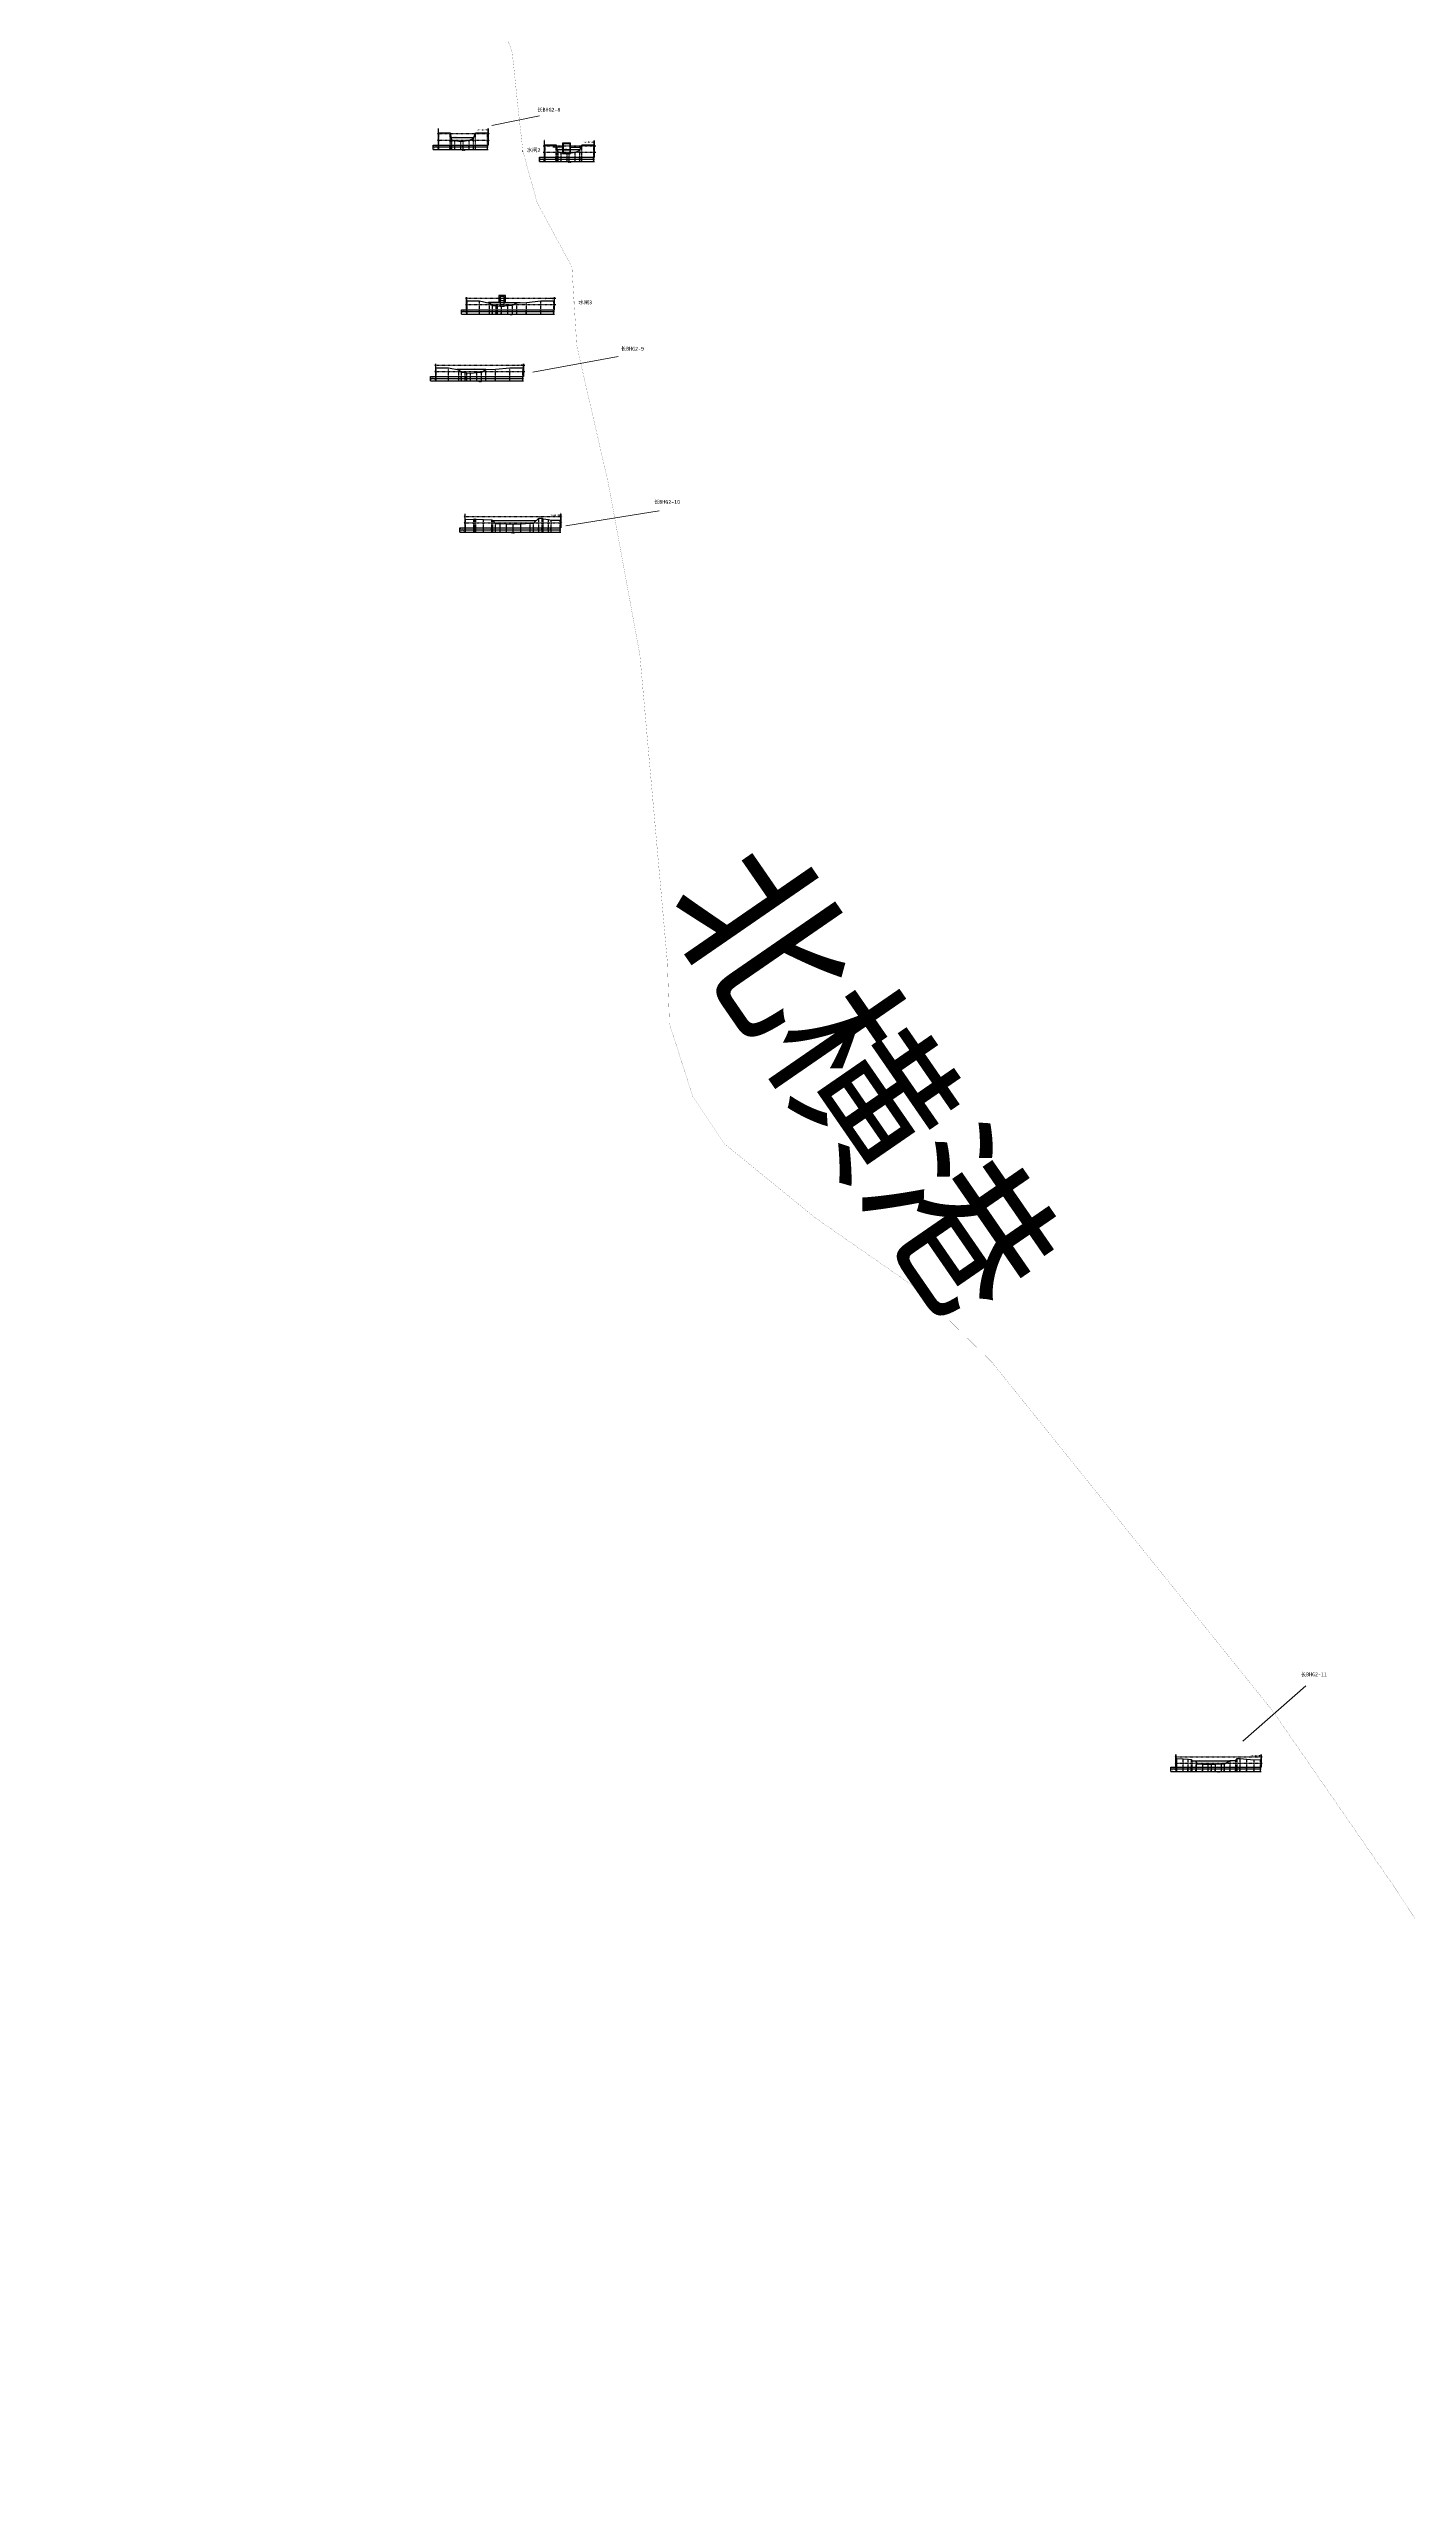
# Model space of a CAD drawing. Extents: x 493882 to 508803, y 3427149 to 3442736.
# Drawn here: x 498239 to 499308, y 3433003 to 3434930 of the extents above; entities that cross this region are included whole.
import ezdxf
from ezdxf.enums import TextEntityAlignment as Align

# ---------------------------------------------------------------- set-up
doc = ezdxf.new("R2010")
doc.units = 0
doc.header["$LTSCALE"] = 0.05
doc.linetypes.add('X4', pattern=[1.6, 0, -1.6])
doc.layers.get('0').update_dxf_attribs({"linetype": 'CONTINUOUS'})
for name, color, linetype in [('DMX', 1, 'CONTINUOUS'), ('zdm1', 2, 'CONTINUOUS'), ('ZDMT5', 3, 'CONTINUOUS'), ('断面线', 7, 'CONTINUOUS'), ('水位', 4, 'CONTINUOUS'), ('水工建筑物1', 7, 'CONTINUOUS'), ('水闸', 7, 'CONTINUOUS'), ('河道名称', 7, 'CONTINUOUS')]:
    doc.layers.add(name, color=color, linetype=linetype)
doc.layers.add('县级河道', color=12, linetype='CONTINUOUS', lineweight=60)
doc.layers.add('断面号', color=7, linetype='CONTINUOUS', lineweight=30)
doc.styles.add('HZ', font='rs.shx', dxfattribs={"width": 0.8, "bigfont": 'hztxt.shx'})
doc.styles.add('stxt', font='txt.shx', dxfattribs={"width": 0.8, "bigfont": 'hztxt.shx'})
doc.styles.add('宋体', font='')
doc.styles.add('微软雅黑', font='msyh.ttf')
doc.styles.get('宋体').set_extended_font_data('SimSun')

# ---------------------------------------------------------------- blocks, each defined once
blk = doc.blocks.new('0806042')
at = {"linetype": 'Continuous'}
blk.add_lwpolyline([(-0.1, 0, 0.2, 0.2, 1), (0.1, 0, 0.2, 0.2, 1)], format="xyseb", close=True, dxfattribs=at)

msp = doc.modelspace()

# ---------------------------------------------------------------- linework, layer by layer
at = {"layer": 'DMX', "linetype": 'Continuous', "flags": 128}
for points in [[(498546, 3434864.3), (498554.7, 3434864.2), (498555.5, 3434859.8), (498556.2, 3434858.3), (498556.2, 3434858.3), (498558.6, 3434858.1), (498563.3, 3434857.4), (498563.3, 3434857.4), (498565, 3434857.8), (498569.7, 3434858.6), (498569.7, 3434858.6), (498573.3, 3434859.8), (498574.8, 3434864.3), (498584.3, 3434864.4)], [(498629.6, 3434854.9), (498638.2, 3434854.8), (498639, 3434850.4), (498639.8, 3434848.9), (498639.8, 3434848.9), (498642.2, 3434848.6), (498646.9, 3434847.9), (498646.9, 3434847.9), (498648.6, 3434848.3), (498653.2, 3434849.1), (498653.2, 3434849.1), (498656.9, 3434850.4), (498658.4, 3434854.9), (498667.9, 3434854.9)], [(498568.3, 3434731.8), (498577.9, 3434731.8), (498585.9, 3434730.1), (498588.1, 3434728.3), (498591.1, 3434728.2), (498592.2, 3434728), (498595.2, 3434727.6), (498600.3, 3434728.1), (498603.9, 3434728.4), (498603.9, 3434728.4), (498607.4, 3434730.4), (498614.8, 3434730.7), (498626.3, 3434731.8), (498636.5, 3434731.8)], [(498543.9, 3434679.1), (498553.6, 3434679.1), (498561.5, 3434677.5), (498563.8, 3434675.7), (498566.7, 3434675.5), (498567.9, 3434675.3), (498570.8, 3434675), (498575.9, 3434675.4), (498579.6, 3434675.8), (498579.6, 3434675.8), (498583, 3434677.8), (498590.4, 3434678), (498601.9, 3434679.1), (498612.1, 3434679.1)], [(498567, 3434559.6), (498573.5, 3434559.9), (498574.2, 3434560.2), (498574.9, 3434559.8), (498581.1, 3434559.7), (498587.5, 3434559.5), (498588.3, 3434558.8), (498590.4, 3434556.6), (498590.4, 3434556.6), (498594.3, 3434556.6), (498599.1, 3434556.2), (498604.3, 3434556), (498604.3, 3434556), (498610.4, 3434556.3), (498617.7, 3434556.7), (498620.3, 3434556.7), (498620.3, 3434556.7), (498624.5, 3434560.8), (498627.2, 3434560.8), (498628, 3434560.1), (498632.2, 3434559.7), (498634.3, 3434559.2), (498641.5, 3434559.2)], [(499127, 3433583.6), (499127, 3433583.6), (499132.1, 3433583.3), (499132.1, 3433583.3), (499135.9, 3433582.9), (499135.9, 3433582.9), (499138.6, 3433582.7), (499138.6, 3433582.7), (499139.1, 3433581.6), (499139.1, 3433581.6), (499142.3, 3433581.6), (499142.7, 3433579.2), (499142.7, 3433579.2), (499147.5, 3433579.1), (499151.9, 3433579.1), (499154.4, 3433579), (499154.4, 3433579), (499157.5, 3433579.1), (499162.4, 3433579.2), (499164.7, 3433579.3), (499164.7, 3433579.3), (499169.1, 3433582), (499173.5, 3433581.9), (499174.7, 3433583.4), (499176.9, 3433583.5), (499182.1, 3433583), (499188.1, 3433582.6), (499193.1, 3433582.7)]]:
    msp.add_lwpolyline(points, dxfattribs=at)
at = {"layer": 'zdm1', "linetype": 'X4'}
for p, q in [((498544.5, 3434863.6), (498585.8, 3434863.6)), ((498544.5, 3434858.6), (498585.8, 3434858.6)), ((498628.1, 3434854.1), (498669.4, 3434854.1)), ((498628.1, 3434849.1), (498669.4, 3434849.1)), ((498566.8, 3434733.9), (498638, 3434733.9)), ((498566.8, 3434728.9), (498638, 3434728.9)), ((498542.4, 3434681.3), (498613.6, 3434681.3)), ((498542.4, 3434676.3), (498613.6, 3434676.3)), ((498565.5, 3434562.1), (498643, 3434562.1)), ((498565.5, 3434557.1), (498643, 3434557.1)), ((499125.5, 3433584.8), (499194.6, 3433584.8)), ((499125.5, 3433579.8), (499194.6, 3433579.8))]:
    msp.add_line(p, q, dxfattribs=at)
at = {"layer": 'zdm1', "linetype": 'Continuous'}
for p, q in [((498545.5, 3434854.6), (498545.5, 3434867.6)), ((498545.6, 3434854.6), (498545.6, 3434867.6)), ((498584.8, 3434854.6), (498584.8, 3434867.6)), ((498584.9, 3434854.6), (498584.9, 3434867.6)), ((498541.5, 3434854.6), (498546, 3434854.6)), ((498541.5, 3434851.1), (498541.5, 3434854.6)), ((498541.5, 3434853.1), (498584.8, 3434853.1)), ((498541.5, 3434851.1), (498584.8, 3434851.1)), ((498545.5, 3434851.1), (498545.5, 3434854.6)), ((498546, 3434854.6), (498584.8, 3434854.6)), ((498625.1, 3434841.6), (498625.1, 3434845.1)), ((498625.1, 3434845.1), (498629.6, 3434845.1)), ((498625.1, 3434843.6), (498668.4, 3434843.6)), ((498629, 3434845.1), (498629, 3434858.1)), ((498629.1, 3434845.1), (498629.1, 3434858.1)), ((498629.1, 3434841.6), (498629.1, 3434845.1)), ((498629.6, 3434845.1), (498668.4, 3434845.1)), ((498668.3, 3434845.1), (498668.3, 3434858.1)), ((498668.4, 3434845.1), (498668.4, 3434858.1)), ((498625.1, 3434841.6), (498668.4, 3434841.6)), ((498567.7, 3434724.9), (498567.7, 3434734.9)), ((498567.8, 3434724.9), (498567.8, 3434734.9)), ((498636.9, 3434724.9), (498636.9, 3434734.9)), ((498637, 3434724.9), (498637, 3434734.9)), ((498563.8, 3434721.4), (498563.8, 3434724.9)), ((498563.8, 3434724.9), (498568.3, 3434724.9)), ((498563.8, 3434723.4), (498637, 3434723.4)), ((498563.8, 3434721.4), (498637, 3434721.4)), ((498567.8, 3434721.4), (498567.8, 3434724.9)), ((498568.3, 3434724.9), (498637, 3434724.9)), ((498539.4, 3434672.3), (498543.9, 3434672.3)), ((498539.4, 3434668.8), (498539.4, 3434672.3)), ((498539.4, 3434670.8), (498612.6, 3434670.8)), ((498543.4, 3434672.3), (498543.4, 3434682.3)), ((498543.4, 3434668.8), (498543.4, 3434672.3)), ((498543.5, 3434672.3), (498543.5, 3434682.3)), ((498543.9, 3434672.3), (498612.6, 3434672.3)), ((498612.6, 3434672.3), (498612.6, 3434682.3)), ((498612.7, 3434672.3), (498612.7, 3434682.3)), ((498539.4, 3434668.8), (498612.6, 3434668.8)), ((498566.5, 3434553.1), (498566.5, 3434564.1)), ((498566.6, 3434553.1), (498566.6, 3434564.1)), ((498642, 3434553.1), (498642, 3434564.1)), ((498642.1, 3434553.1), (498642.1, 3434564.1)), ((498562.5, 3434553.1), (498567, 3434553.1)), ((498562.5, 3434549.6), (498562.5, 3434553.1)), ((498562.5, 3434551.6), (498642, 3434551.6)), ((498562.5, 3434549.6), (498642, 3434549.6)), ((498566.5, 3434549.6), (498566.5, 3434553.1)), ((498567, 3434553.1), (498642, 3434553.1)), ((499122.5, 3433576.8), (499127, 3433576.8)), ((499122.5, 3433573.3), (499122.5, 3433576.8)), ((499122.5, 3433575.3), (499193.6, 3433575.3)), ((499122.5, 3433573.3), (499193.6, 3433573.3)), ((499126.4, 3433576.8), (499126.4, 3433586.8)), ((499126.5, 3433576.8), (499126.5, 3433586.8)), ((499126.5, 3433573.3), (499126.5, 3433576.8)), ((499127, 3433576.8), (499193.6, 3433576.8)), ((499193.6, 3433576.8), (499193.6, 3433586.8)), ((499193.7, 3433576.8), (499193.7, 3433586.8))]:
    msp.add_line(p, q, dxfattribs=at)
at = {"layer": 'zdm1', "linetype": 'Continuous', "flags": 128}
for points in [[(498545.5, 3434867.6, 0.1, 0.1, 0), (498545.5, 3434868.6, 0.1, 0.1, 0)], [(498545.5, 3434865.6, 0.1, 0.1, 0), (498545.5, 3434866.6, 0.1, 0.1, 0)], [(498545.5, 3434863.6, 0.1, 0.1, 0), (498545.5, 3434864.6, 0.1, 0.1, 0)], [(498545.5, 3434861.6, 0.1, 0.1, 0), (498545.5, 3434862.6, 0.1, 0.1, 0)], [(498584.8, 3434867.6, 0.1, 0.1, 0), (498584.8, 3434868.6, 0.1, 0.1, 0)], [(498584.8, 3434865.6, 0.1, 0.1, 0), (498584.8, 3434866.6, 0.1, 0.1, 0)], [(498584.8, 3434863.6, 0.1, 0.1, 0), (498584.8, 3434864.6, 0.1, 0.1, 0)], [(498584.8, 3434861.6, 0.1, 0.1, 0), (498584.8, 3434862.6, 0.1, 0.1, 0)], [(498545.5, 3434859.6, 0.1, 0.1, 0), (498545.5, 3434860.6, 0.1, 0.1, 0)], [(498545.5, 3434857.6, 0.1, 0.1, 0), (498545.5, 3434858.6, 0.1, 0.1, 0)], [(498545.5, 3434855.6, 0.1, 0.1, 0), (498545.5, 3434856.6, 0.1, 0.1, 0)], [(498584.8, 3434859.6, 0.1, 0.1, 0), (498584.8, 3434860.6, 0.1, 0.1, 0)], [(498584.8, 3434857.6, 0.1, 0.1, 0), (498584.8, 3434858.6, 0.1, 0.1, 0)], [(498584.8, 3434855.6, 0.1, 0.1, 0), (498584.8, 3434856.6, 0.1, 0.1, 0)], [(498629.1, 3434858.1, 0.1, 0.1, 0), (498629.1, 3434859.1, 0.1, 0.1, 0)], [(498629.1, 3434856.1, 0.1, 0.1, 0), (498629.1, 3434857.1, 0.1, 0.1, 0)], [(498629.1, 3434854.1, 0.1, 0.1, 0), (498629.1, 3434855.1, 0.1, 0.1, 0)], [(498629.1, 3434852.1, 0.1, 0.1, 0), (498629.1, 3434853.1, 0.1, 0.1, 0)], [(498629.1, 3434850.1, 0.1, 0.1, 0), (498629.1, 3434851.1, 0.1, 0.1, 0)], [(498629.1, 3434848.1, 0.1, 0.1, 0), (498629.1, 3434849.1, 0.1, 0.1, 0)], [(498629.1, 3434846.1, 0.1, 0.1, 0), (498629.1, 3434847.1, 0.1, 0.1, 0)], [(498668.4, 3434858.1, 0.1, 0.1, 0), (498668.4, 3434859.1, 0.1, 0.1, 0)], [(498668.4, 3434856.1, 0.1, 0.1, 0), (498668.4, 3434857.1, 0.1, 0.1, 0)], [(498668.4, 3434854.1, 0.1, 0.1, 0), (498668.4, 3434855.1, 0.1, 0.1, 0)], [(498668.4, 3434852.1, 0.1, 0.1, 0), (498668.4, 3434853.1, 0.1, 0.1, 0)], [(498668.4, 3434850.1, 0.1, 0.1, 0), (498668.4, 3434851.1, 0.1, 0.1, 0)], [(498668.4, 3434848.1, 0.1, 0.1, 0), (498668.4, 3434849.1, 0.1, 0.1, 0)], [(498668.4, 3434846.1, 0.1, 0.1, 0), (498668.4, 3434847.1, 0.1, 0.1, 0)], [(498567.8, 3434733.9, 0.1, 0.1, 0), (498567.8, 3434734.9, 0.1, 0.1, 0)], [(498567.8, 3434731.9, 0.1, 0.1, 0), (498567.8, 3434732.9, 0.1, 0.1, 0)], [(498567.8, 3434729.9, 0.1, 0.1, 0), (498567.8, 3434730.9, 0.1, 0.1, 0)], [(498567.8, 3434727.9, 0.1, 0.1, 0), (498567.8, 3434728.9, 0.1, 0.1, 0)], [(498567.8, 3434725.9, 0.1, 0.1, 0), (498567.8, 3434726.9, 0.1, 0.1, 0)], [(498637, 3434733.9, 0.1, 0.1, 0), (498637, 3434734.9, 0.1, 0.1, 0)], [(498637, 3434731.9, 0.1, 0.1, 0), (498637, 3434732.9, 0.1, 0.1, 0)], [(498637, 3434729.9, 0.1, 0.1, 0), (498637, 3434730.9, 0.1, 0.1, 0)], [(498637, 3434727.9, 0.1, 0.1, 0), (498637, 3434728.9, 0.1, 0.1, 0)], [(498637, 3434725.9, 0.1, 0.1, 0), (498637, 3434726.9, 0.1, 0.1, 0)], [(498543.4, 3434681.3, 0.1, 0.1, 0), (498543.4, 3434682.3, 0.1, 0.1, 0)], [(498543.4, 3434679.3, 0.1, 0.1, 0), (498543.4, 3434680.3, 0.1, 0.1, 0)], [(498543.4, 3434677.3, 0.1, 0.1, 0), (498543.4, 3434678.3, 0.1, 0.1, 0)], [(498543.4, 3434675.3, 0.1, 0.1, 0), (498543.4, 3434676.3, 0.1, 0.1, 0)], [(498543.4, 3434673.3, 0.1, 0.1, 0), (498543.4, 3434674.3, 0.1, 0.1, 0)], [(498612.6, 3434681.3, 0.1, 0.1, 0), (498612.6, 3434682.3, 0.1, 0.1, 0)], [(498612.6, 3434679.3, 0.1, 0.1, 0), (498612.6, 3434680.3, 0.1, 0.1, 0)], [(498612.6, 3434677.3, 0.1, 0.1, 0), (498612.6, 3434678.3, 0.1, 0.1, 0)], [(498612.6, 3434675.3, 0.1, 0.1, 0), (498612.6, 3434676.3, 0.1, 0.1, 0)], [(498612.6, 3434673.3, 0.1, 0.1, 0), (498612.6, 3434674.3, 0.1, 0.1, 0)], [(498566.5, 3434564.1, 0.1, 0.1, 0), (498566.5, 3434565.1, 0.1, 0.1, 0)], [(498566.5, 3434562.1, 0.1, 0.1, 0), (498566.5, 3434563.1, 0.1, 0.1, 0)], [(498566.5, 3434560.1, 0.1, 0.1, 0), (498566.5, 3434561.1, 0.1, 0.1, 0)], [(498566.5, 3434558.1, 0.1, 0.1, 0), (498566.5, 3434559.1, 0.1, 0.1, 0)], [(498566.5, 3434556.1, 0.1, 0.1, 0), (498566.5, 3434557.1, 0.1, 0.1, 0)], [(498566.5, 3434554.1, 0.1, 0.1, 0), (498566.5, 3434555.1, 0.1, 0.1, 0)], [(498642, 3434564.1, 0.1, 0.1, 0), (498642, 3434565.1, 0.1, 0.1, 0)], [(498642, 3434562.1, 0.1, 0.1, 0), (498642, 3434563.1, 0.1, 0.1, 0)], [(498642, 3434560.1, 0.1, 0.1, 0), (498642, 3434561.1, 0.1, 0.1, 0)], [(498642, 3434558.1, 0.1, 0.1, 0), (498642, 3434559.1, 0.1, 0.1, 0)], [(498642, 3434556.1, 0.1, 0.1, 0), (498642, 3434557.1, 0.1, 0.1, 0)], [(498642, 3434554.1, 0.1, 0.1, 0), (498642, 3434555.1, 0.1, 0.1, 0)], [(499126.5, 3433585.8, 0.1, 0.1, 0), (499126.5, 3433586.8, 0.1, 0.1, 0)], [(499126.5, 3433583.8, 0.1, 0.1, 0), (499126.5, 3433584.8, 0.1, 0.1, 0)], [(499126.5, 3433581.8, 0.1, 0.1, 0), (499126.5, 3433582.8, 0.1, 0.1, 0)], [(499126.5, 3433579.8, 0.1, 0.1, 0), (499126.5, 3433580.8, 0.1, 0.1, 0)], [(499126.5, 3433577.8, 0.1, 0.1, 0), (499126.5, 3433578.8, 0.1, 0.1, 0)], [(499193.6, 3433585.8, 0.1, 0.1, 0), (499193.6, 3433586.8, 0.1, 0.1, 0)], [(499193.6, 3433583.8, 0.1, 0.1, 0), (499193.6, 3433584.8, 0.1, 0.1, 0)], [(499193.6, 3433581.8, 0.1, 0.1, 0), (499193.6, 3433582.8, 0.1, 0.1, 0)], [(499193.6, 3433579.8, 0.1, 0.1, 0), (499193.6, 3433580.8, 0.1, 0.1, 0)], [(499193.6, 3433577.8, 0.1, 0.1, 0), (499193.6, 3433578.8, 0.1, 0.1, 0)]]:
    msp.add_lwpolyline(points, format="xyseb", dxfattribs=at)
at = {"layer": 'ZDMT5', "linetype": 'X4'}
for p, q in [((498546, 3434854.6), (498546, 3434864.3)), ((498554.7, 3434854.6), (498554.7, 3434864.2)), ((498574.8, 3434854.6), (498574.8, 3434864.3)), ((498584.3, 3434854.6), (498584.3, 3434864.4)), ((498555.5, 3434854.6), (498555.5, 3434859.8)), ((498556.2, 3434854.6), (498556.2, 3434858.3)), ((498556.2, 3434854.6), (498556.2, 3434858.3)), ((498558.6, 3434854.6), (498558.6, 3434858.1)), ((498563.3, 3434854.6), (498563.3, 3434857.4)), ((498563.3, 3434854.6), (498563.3, 3434857.4)), ((498565, 3434854.6), (498565, 3434857.8)), ((498569.7, 3434854.6), (498569.7, 3434858.6)), ((498569.7, 3434854.6), (498569.7, 3434858.6)), ((498573.3, 3434854.6), (498573.3, 3434859.8)), ((498629.6, 3434845.1), (498629.6, 3434854.9)), ((498638.2, 3434845.1), (498638.2, 3434854.8)), ((498639, 3434845.1), (498639, 3434850.4)), ((498639.8, 3434845.1), (498639.8, 3434848.9)), ((498639.8, 3434845.1), (498639.8, 3434848.9)), ((498642.2, 3434845.1), (498642.2, 3434848.6)), ((498646.9, 3434845.1), (498646.9, 3434847.9)), ((498646.9, 3434845.1), (498646.9, 3434847.9)), ((498648.6, 3434845.1), (498648.6, 3434848.3)), ((498653.2, 3434845.1), (498653.2, 3434849.1)), ((498653.2, 3434845.1), (498653.2, 3434849.1)), ((498656.9, 3434845.1), (498656.9, 3434850.4)), ((498658.4, 3434845.1), (498658.4, 3434854.9)), ((498667.9, 3434845.1), (498667.9, 3434854.9)), ((498568.3, 3434724.9), (498568.3, 3434731.8)), ((498577.9, 3434724.9), (498577.9, 3434731.8)), ((498585.9, 3434724.9), (498585.9, 3434730.1)), ((498588.1, 3434724.9), (498588.1, 3434728.3)), ((498591.1, 3434724.9), (498591.1, 3434728.2)), ((498592.2, 3434724.9), (498592.2, 3434728)), ((498595.2, 3434724.9), (498595.2, 3434727.6)), ((498600.3, 3434724.9), (498600.3, 3434728.1)), ((498603.9, 3434724.9), (498603.9, 3434728.4)), ((498603.9, 3434724.9), (498603.9, 3434728.4)), ((498607.4, 3434724.9), (498607.4, 3434730.4)), ((498614.8, 3434724.9), (498614.8, 3434730.7)), ((498626.3, 3434724.9), (498626.3, 3434731.8)), ((498636.5, 3434724.9), (498636.5, 3434731.8)), ((498543.9, 3434672.3), (498543.9, 3434679.1)), ((498553.6, 3434672.3), (498553.6, 3434679.1)), ((498561.5, 3434672.3), (498561.5, 3434677.5)), ((498563.8, 3434672.3), (498563.8, 3434675.7)), ((498566.7, 3434672.3), (498566.7, 3434675.5)), ((498567.9, 3434672.3), (498567.9, 3434675.3)), ((498570.8, 3434672.3), (498570.8, 3434675)), ((498575.9, 3434672.3), (498575.9, 3434675.4)), ((498579.6, 3434672.3), (498579.6, 3434675.8)), ((498579.6, 3434672.3), (498579.6, 3434675.8)), ((498583, 3434672.3), (498583, 3434677.8)), ((498590.4, 3434672.3), (498590.4, 3434678)), ((498601.9, 3434672.3), (498601.9, 3434679.1)), ((498612.1, 3434672.3), (498612.1, 3434679.1)), ((498567, 3434553.1), (498567, 3434559.6)), ((498573.5, 3434553.1), (498573.5, 3434559.9)), ((498574.2, 3434553.1), (498574.2, 3434560.2)), ((498574.9, 3434553.1), (498574.9, 3434559.8)), ((498581.1, 3434553.1), (498581.1, 3434559.7)), ((498587.5, 3434553.1), (498587.5, 3434559.5)), ((498588.3, 3434553.1), (498588.3, 3434558.8)), ((498590.4, 3434553.1), (498590.4, 3434556.6)), ((498590.4, 3434553.1), (498590.4, 3434556.6)), ((498594.3, 3434553.1), (498594.3, 3434556.6)), ((498599.1, 3434553.1), (498599.1, 3434556.2)), ((498604.3, 3434553.1), (498604.3, 3434556)), ((498604.3, 3434553.1), (498604.3, 3434556)), ((498610.4, 3434553.1), (498610.4, 3434556.3)), ((498617.7, 3434553.1), (498617.7, 3434556.7)), ((498620.3, 3434553.1), (498620.3, 3434556.7)), ((498620.3, 3434553.1), (498620.3, 3434556.7)), ((498624.5, 3434553.1), (498624.5, 3434560.8)), ((498627.2, 3434553.1), (498627.2, 3434560.8)), ((498628, 3434553.1), (498628, 3434560.1)), ((498632.2, 3434553.1), (498632.2, 3434559.7)), ((498634.3, 3434553.1), (498634.3, 3434559.2)), ((498641.5, 3434553.1), (498641.5, 3434559.2)), ((499127, 3433576.8), (499127, 3433583.6)), ((499127, 3433576.8), (499127, 3433583.6)), ((499132.1, 3433576.8), (499132.1, 3433583.3)), ((499132.1, 3433576.8), (499132.1, 3433583.3)), ((499135.9, 3433576.8), (499135.9, 3433582.9)), ((499135.9, 3433576.8), (499135.9, 3433582.9)), ((499138.6, 3433576.8), (499138.6, 3433582.7)), ((499138.6, 3433576.8), (499138.6, 3433582.7)), ((499139.1, 3433576.8), (499139.1, 3433581.6)), ((499139.1, 3433576.8), (499139.1, 3433581.6)), ((499142.3, 3433576.8), (499142.3, 3433581.6)), ((499142.7, 3433576.8), (499142.7, 3433579.2)), ((499142.7, 3433576.8), (499142.7, 3433579.2)), ((499147.5, 3433576.8), (499147.5, 3433579.1)), ((499151.9, 3433576.8), (499151.9, 3433579.1)), ((499154.4, 3433576.8), (499154.4, 3433579)), ((499154.4, 3433576.8), (499154.4, 3433579)), ((499157.5, 3433576.8), (499157.5, 3433579.1)), ((499162.4, 3433576.8), (499162.4, 3433579.2)), ((499164.7, 3433576.8), (499164.7, 3433579.3)), ((499164.7, 3433576.8), (499164.7, 3433579.3)), ((499169.1, 3433576.8), (499169.1, 3433582)), ((499173.5, 3433576.8), (499173.5, 3433581.9)), ((499174.7, 3433576.8), (499174.7, 3433583.4)), ((499176.9, 3433576.8), (499176.9, 3433583.5)), ((499182.1, 3433576.8), (499182.1, 3433583)), ((499188.1, 3433576.8), (499188.1, 3433582.6)), ((499193.1, 3433576.8), (499193.1, 3433582.7))]:
    msp.add_line(p, q, dxfattribs=at)
at = {"layer": 'ZDMT5', "linetype": 'Continuous'}
for p, q in [((498546, 3434851.1), (498546, 3434854.6)), ((498554.7, 3434851.1), (498554.7, 3434854.6)), ((498555.5, 3434851.1), (498555.5, 3434854.6)), ((498556.2, 3434851.1), (498556.2, 3434854.6)), ((498558.6, 3434851.1), (498558.6, 3434854.6)), ((498563.3, 3434851.1), (498563.3, 3434854.6)), ((498565, 3434851.1), (498565, 3434854.6)), ((498569.7, 3434851.1), (498569.7, 3434854.6)), ((498573.3, 3434851.1), (498573.3, 3434854.6)), ((498574.8, 3434851.1), (498574.8, 3434854.6)), ((498584.3, 3434851.1), (498584.3, 3434854.6)), ((498629.6, 3434841.6), (498629.6, 3434845.1)), ((498638.2, 3434841.6), (498638.2, 3434845.1)), ((498639, 3434841.6), (498639, 3434845.1)), ((498639.8, 3434841.6), (498639.8, 3434845.1)), ((498642.2, 3434841.6), (498642.2, 3434845.1)), ((498646.9, 3434841.6), (498646.9, 3434845.1)), ((498648.6, 3434841.6), (498648.6, 3434845.1)), ((498653.2, 3434841.6), (498653.2, 3434845.1)), ((498656.9, 3434841.6), (498656.9, 3434845.1)), ((498658.4, 3434841.6), (498658.4, 3434845.1)), ((498667.9, 3434841.6), (498667.9, 3434845.1)), ((498568.3, 3434721.4), (498568.3, 3434724.9)), ((498577.9, 3434721.4), (498577.9, 3434724.9)), ((498585.9, 3434721.4), (498585.9, 3434724.9)), ((498588.1, 3434721.4), (498588.1, 3434724.9)), ((498591.1, 3434721.4), (498591.1, 3434724.9)), ((498592.2, 3434721.4), (498592.2, 3434724.9)), ((498595.2, 3434721.4), (498595.2, 3434724.9)), ((498600.3, 3434721.4), (498600.3, 3434724.9)), ((498603.9, 3434721.4), (498603.9, 3434724.9)), ((498607.4, 3434721.4), (498607.4, 3434724.9)), ((498614.8, 3434721.4), (498614.8, 3434724.9)), ((498626.3, 3434721.4), (498626.3, 3434724.9)), ((498636.5, 3434721.4), (498636.5, 3434724.9)), ((498543.9, 3434668.8), (498543.9, 3434672.3)), ((498553.6, 3434668.8), (498553.6, 3434672.3)), ((498561.5, 3434668.8), (498561.5, 3434672.3)), ((498563.8, 3434668.8), (498563.8, 3434672.3)), ((498566.7, 3434668.8), (498566.7, 3434672.3)), ((498567.9, 3434668.8), (498567.9, 3434672.3)), ((498570.8, 3434668.8), (498570.8, 3434672.3)), ((498575.9, 3434668.8), (498575.9, 3434672.3)), ((498579.6, 3434668.8), (498579.6, 3434672.3)), ((498583, 3434668.8), (498583, 3434672.3)), ((498590.4, 3434668.8), (498590.4, 3434672.3)), ((498601.9, 3434668.8), (498601.9, 3434672.3)), ((498612.1, 3434668.8), (498612.1, 3434672.3)), ((498567, 3434549.6), (498567, 3434553.1)), ((498573.5, 3434549.6), (498573.5, 3434553.1)), ((498574.2, 3434549.6), (498574.2, 3434553.1)), ((498574.9, 3434549.6), (498574.9, 3434553.1)), ((498581.1, 3434549.6), (498581.1, 3434553.1)), ((498587.5, 3434549.6), (498587.5, 3434553.1)), ((498588.3, 3434549.6), (498588.3, 3434553.1)), ((498590.4, 3434549.6), (498590.4, 3434553.1)), ((498594.3, 3434549.6), (498594.3, 3434553.1)), ((498599.1, 3434549.6), (498599.1, 3434553.1)), ((498604.3, 3434549.6), (498604.3, 3434553.1)), ((498610.4, 3434549.6), (498610.4, 3434553.1)), ((498617.7, 3434549.6), (498617.7, 3434553.1)), ((498620.3, 3434549.6), (498620.3, 3434553.1)), ((498624.5, 3434549.6), (498624.5, 3434553.1)), ((498627.2, 3434549.6), (498627.2, 3434553.1)), ((498628, 3434549.6), (498628, 3434553.1)), ((498632.2, 3434549.6), (498632.2, 3434553.1)), ((498634.3, 3434549.6), (498634.3, 3434553.1)), ((498641.5, 3434549.6), (498641.5, 3434553.1)), ((499127, 3433573.3), (499127, 3433576.8)), ((499132.1, 3433573.3), (499132.1, 3433576.8)), ((499135.9, 3433573.3), (499135.9, 3433576.8)), ((499138.6, 3433573.3), (499138.6, 3433576.8)), ((499139.1, 3433573.3), (499139.1, 3433576.8)), ((499142.3, 3433573.3), (499142.3, 3433576.8)), ((499142.7, 3433573.3), (499142.7, 3433576.8)), ((499147.5, 3433573.3), (499147.5, 3433576.8)), ((499151.9, 3433573.3), (499151.9, 3433576.8)), ((499154.4, 3433573.3), (499154.4, 3433576.8)), ((499157.5, 3433573.3), (499157.5, 3433576.8)), ((499162.4, 3433573.3), (499162.4, 3433576.8)), ((499164.7, 3433573.3), (499164.7, 3433576.8)), ((499169.1, 3433573.3), (499169.1, 3433576.8)), ((499173.5, 3433573.3), (499173.5, 3433576.8)), ((499174.7, 3433573.3), (499174.7, 3433576.8)), ((499176.9, 3433573.3), (499176.9, 3433576.8)), ((499182.1, 3433573.3), (499182.1, 3433576.8)), ((499188.1, 3433573.3), (499188.1, 3433576.8)), ((499193.1, 3433573.3), (499193.1, 3433576.8))]:
    msp.add_line(p, q, dxfattribs=at)
at = {"layer": '县级河道', "lineweight": 0, "const_width": 0.1}
for points in [[(498238.9, 3435313.4), (498274, 3435294.8), (498365, 3435227.6), (498395.7, 3435205.9), (498427.4, 3435173.6), (498500.5, 3435110.1), (498532.2, 3435070.4), (498577.2, 3435000.6), (498603.7, 3434927.6), (498607.9, 3434887.3), (498609.3, 3434874.5)], [(498609.3, 3434874.5), (498612.1, 3434849.8), (498623.2, 3434809.5), (498650.7, 3434758.5), (498654.5, 3434696.8), (498657.7, 3434682.5)], [(498657.7, 3434682.5), (498679.3, 3434588.4), (498684.4, 3434560.8)], [(498684.4, 3434560.8), (498704.2, 3434452.9), (498725.9, 3434210.5), (498727.5, 3434162.4), (498746, 3434104.7), (498770.3, 3434068.2), (498842.3, 3434009.5), (498922.2, 3433953.9), (498981.5, 3433895.7), (499202.1, 3433621.6), (499203.9, 3433619.1)], [(499203.9, 3433619.1), (499295.8, 3433486.1), (499431.3, 3433281.3), (499465.7, 3433249.6), (499505.9, 3433159.1), (499608, 3433003.3)]]:
    msp.add_lwpolyline(points, dxfattribs=at)
at = {"layer": '断面线', "color": 3, "lineweight": 0}
for points in [[(498587.6, 3434870.1, 5.8), (498625.2, 3434877.7, 5.7)], [(498620, 3434675.7, 2.9), (498687, 3434688.1, 2.9)], [(498645.9, 3434554.6, 2.1), (498719.4, 3434566.5, 2.5)], [(499179, 3433597.2, 2.9), (499228.7, 3433640.9, 3.8)]]:
    msp.add_polyline3d(points, dxfattribs=at)
at = {"layer": '水位', "linetype": 'Continuous', "flags": 128}
for points in [[(498555.4, 3434860.5), (498573.5, 3434860.5)], [(498638.9, 3434851), (498657.1, 3434851)], [(498607.4, 3434730.4), (498584.4, 3434730.4)], [(498583, 3434677.8), (498560, 3434677.8)], [(498622.2, 3434558.6), (498588.5, 3434558.6)], [(499168.2, 3433581.5), (499142.4, 3433581.5)]]:
    msp.add_lwpolyline(points, dxfattribs=at)
at = {"layer": '水闸', "linetype": 'Continuous', "flags": 128}
for points in [[(498643.3, 3434853), (498635.6, 3434853)], [(498649.2, 3434848.1), (498649.2, 3434855.6), (498643.8, 3434855.6), (498643.8, 3434848.1)], [(498649.7, 3434853), (498658.7, 3434853)], [(498593.1, 3434730.5), (498585, 3434730.5)], [(498597.4, 3434730.5), (498597.4, 3434735.2), (498594.2, 3434735.2), (498594.2, 3434730.5)], [(498598.4, 3434730.5), (498609.9, 3434730.5)]]:
    msp.add_lwpolyline(points, dxfattribs=at)
for points in [[(498649.7, 3434848.1), (498649.7, 3434856.1), (498643.3, 3434856.1), (498643.3, 3434848.1)], [(498643.8, 3434850.9), (498649.2, 3434850.9), (498649.2, 3434848.1), (498643.8, 3434848.1)], [(498597.4, 3434730.5), (498598.4, 3434730.5), (498598.4, 3434736), (498593.1, 3434736), (498593.1, 3434730.5), (498594.2, 3434730.5)], [(498597.4, 3434727.7), (498597.4, 3434731.9), (498594.2, 3434731.9), (498594.2, 3434727.7)]]:
    msp.add_lwpolyline(points, close=True, dxfattribs=at)

# ---------------------------------------------------------------- block references
at = {"layer": '水工建筑物1', "linetype": 'Continuous'}
ref = msp.add_blockref('0806042', (498611.8, 3434849.8, 10), dxfattribs=dict(at, xscale=0.05, yscale=0.05, zscale=0.05))
ref.add_attrib('DAIMA', '水闸2', dxfattribs={"layer": '0', "color": 2, "linetype": 'Continuous', "height": 0.025, "style": 'stxt', "width": 0.8}).set_placement((498611.8, 3434849.8, 10), align=Align.TOP_CENTER)
ref.add_attrib('ZS', '10', dxfattribs={"layer": '0', "linetype": 'Continuous', "height": 0.1, "style": 'stxt', "width": 0.8}).set_placement((498611.7, 3434849.8, 10), align=Align.RIGHT)
ref.add_attrib('XS', '00', (498611.8, 3434849.8, 10), dxfattribs={"layer": '0', "linetype": 'Continuous', "height": 0.1, "style": 'stxt', "width": 0.8})
ref = msp.add_blockref('0806042', (498652.3, 3434731.1, 10), dxfattribs=dict(at, xscale=0.05, yscale=0.05, zscale=0.05))
ref.add_attrib('DAIMA', '水闸3', dxfattribs={"layer": '0', "color": 2, "linetype": 'Continuous', "height": 0.025, "style": 'stxt', "width": 0.8}).set_placement((498652.3, 3434731.1, 10), align=Align.TOP_CENTER)
ref.add_attrib('ZS', '10', dxfattribs={"layer": '0', "linetype": 'Continuous', "height": 0.1, "style": 'stxt', "width": 0.8}).set_placement((498652.3, 3434731.1, 10), align=Align.RIGHT)
ref.add_attrib('XS', '00', (498652.4, 3434731.1, 10), dxfattribs={"layer": '0', "linetype": 'Continuous', "height": 0.1, "style": 'stxt', "width": 0.8})

# ---------------------------------------------------------------- texts
at = {"layer": 'zdm1', "linetype": 'Continuous', "style": 'HZ', "width": 0.8}
for s, p in [('5', (498545.4, 3434863.6)), ('0', (498545.4, 3434858.6)), ('5', (498629, 3434854.1)), ('0', (498629, 3434849.1)), ('5', (498567.7, 3434733.9)), ('0', (498567.7, 3434728.9)), ('5', (498543.3, 3434681.3)), ('0', (498543.3, 3434676.3)), ('5', (498566.4, 3434562.1)), ('0', (498566.4, 3434557.1)), ('5', (499126.4, 3433584.8)), ('0', (499126.4, 3433579.8))]:
    msp.add_text(s, height=0.3, dxfattribs=at).set_placement(p, align=Align.BOTTOM_RIGHT)
for s, p in [('5', (498584.9, 3434863.6)), ('0', (498584.9, 3434858.6)), ('5', (498668.5, 3434854.1)), ('0', (498668.5, 3434849.1)), ('5', (498637.1, 3434733.9)), ('0', (498637.1, 3434728.9)), ('5', (498612.7, 3434681.3)), ('0', (498612.7, 3434676.3)), ('5', (498642.1, 3434562.1)), ('0', (498642.1, 3434557.1)), ('5', (499193.7, 3433584.8)), ('0', (499193.7, 3433579.8))]:
    msp.add_text(s, height=0.3, dxfattribs=at).set_placement(p)
for s, height, p in [('地 面 高 程', 0.6, (498543.5, 3434853.8)), ('里    程', 0.6, (498543.5, 3434852.1)), ('长BHG2-8', 0.4, (498565.2, 3434850.7)), ('地 面 高 程', 0.6, (498627.1, 3434844.4)), ('里    程', 0.6, (498627.1, 3434842.6)), ('长BHG2-8', 0.4, (498648.7, 3434841.2)), ('地 面 高 程', 0.6, (498565.8, 3434724.2)), ('里    程', 0.6, (498565.8, 3434722.4)), ('长BHG2-9', 0.4, (498602.4, 3434721)), ('地 面 高 程', 0.6, (498541.4, 3434671.5)), ('里    程', 0.6, (498541.4, 3434669.8)), ('长BHG2-9', 0.4, (498578, 3434668.4)), ('地 面 高 程', 0.6, (498564.5, 3434552.4)), ('里    程', 0.6, (498564.5, 3434550.6)), ('长BHG2-10', 0.4, (498604.3, 3434549.2)), ('地 面 高 程', 0.6, (499124.5, 3433576.1)), ('里    程', 0.6, (499124.5, 3433574.3)), ('长BHG2-11', 0.4, (499160.1, 3433572.9))]:
    msp.add_text(s, height=height, dxfattribs=at).set_placement(p, align=Align.MIDDLE)
at = {"layer": 'ZDMT5', "linetype": 'Continuous', "style": 'HZ', "width": 0.8}
for p in [(498583.8, 3434866.1), (498667.4, 3434856.6), (498636, 3434733.4), (498611.6, 3434680.8), (498641, 3434562.6), (499192.6, 3433585.3)]:
    msp.add_text('比例尺:  横向 1:1  纵向 1:1', height=0.5, dxfattribs=at).set_placement(p, align=Align.BOTTOM_RIGHT)
for s, p in [('5.72', (498546, 3434853.8)), ('0+000.0', (498546, 3434852.1)), ('5.62', (498554.6, 3434853.8)), ('0+008.7', (498554.6, 3434852.1)), ('1.23', (498555.4, 3434853.8)), ('0+009.5', (498555.4, 3434852.1)), ('-0.27', (498556.2, 3434853.8)), ('0+010.2', (498556.2, 3434852.1)), ('-0.54', (498558.6, 3434853.8)), ('0+012.6', (498558.6, 3434852.1)), ('-1.19', (498563.3, 3434853.8)), ('0+017.3', (498563.3, 3434852.1)), ('-0.84', (498565, 3434853.8)), ('0+019.0', (498565, 3434852.1)), ('-0.04', (498569.6, 3434853.8)), ('0+023.6', (498569.6, 3434852.1)), ('1.23', (498573.3, 3434853.8)), ('0+027.3', (498573.3, 3434852.1)), ('5.75', (498574.8, 3434853.8)), ('0+028.8', (498574.8, 3434852.1)), ('5.76', (498584.3, 3434853.8)), ('0+038.3', (498584.3, 3434852.1)), ('5.72', (498629.5, 3434844.4)), ('0+000.0', (498629.5, 3434842.6)), ('5.62', (498638.2, 3434844.4)), ('0+008.7', (498638.2, 3434842.6)), ('1.23', (498639, 3434844.4)), ('0+009.5', (498639, 3434842.6)), ('-0.27', (498639.7, 3434844.4)), ('0+010.2', (498639.7, 3434842.6)), ('-0.54', (498642.1, 3434844.4)), ('0+012.6', (498642.1, 3434842.6)), ('-1.19', (498646.8, 3434844.4)), ('0+017.3', (498646.8, 3434842.6)), ('-0.84', (498648.5, 3434844.4)), ('0+019.0', (498648.5, 3434842.6)), ('-0.04', (498653.1, 3434844.4)), ('0+023.6', (498653.1, 3434842.6)), ('1.23', (498656.8, 3434844.4)), ('0+027.3', (498656.8, 3434842.6)), ('5.75', (498658.3, 3434844.4)), ('0+028.8', (498658.3, 3434842.6)), ('5.76', (498667.8, 3434844.4)), ('0+038.3', (498667.8, 3434842.6)), ('2.85', (498568.2, 3434724.2)), ('0+000.0', (498568.2, 3434722.4)), ('2.85', (498577.9, 3434724.2)), ('0+009.6', (498577.9, 3434722.4)), ('1.23', (498585.8, 3434724.2)), ('0+017.6', (498585.8, 3434722.4)), ('-0.59', (498588.1, 3434724.2)), ('0+019.8', (498588.1, 3434722.4)), ('-0.72', (498591, 3434724.2)), ('0+022.8', (498591, 3434722.4)), ('-0.94', (498592.2, 3434724.2)), ('0+024.0', (498592.2, 3434722.4)), ('-1.29', (498595.1, 3434724.2)), ('0+026.9', (498595.1, 3434722.4)), ('-0.84', (498600.2, 3434724.2)), ('0+032.0', (498600.2, 3434722.4)), ('-0.50', (498603.9, 3434724.2)), ('0+035.7', (498603.9, 3434722.4)), ('1.53', (498607.3, 3434724.2)), ('0+039.1', (498607.3, 3434722.4)), ('1.75', (498614.7, 3434724.2)), ('0+046.5', (498614.7, 3434722.4)), ('2.85', (498626.2, 3434724.2)), ('0+058.0', (498626.2, 3434722.4)), ('2.86', (498636.4, 3434724.2)), ('0+068.2', (498636.4, 3434722.4)), ('2.85', (498543.9, 3434671.5)), ('0+000.0', (498543.9, 3434669.8)), ('2.85', (498553.5, 3434671.5)), ('0+009.6', (498553.5, 3434669.8)), ('1.23', (498561.5, 3434671.5)), ('0+017.6', (498561.5, 3434669.8)), ('-0.59', (498563.7, 3434671.5)), ('0+019.8', (498563.7, 3434669.8)), ('-0.72', (498566.7, 3434671.5)), ('0+022.8', (498566.7, 3434669.8)), ('-0.94', (498567.8, 3434671.5)), ('0+024.0', (498567.8, 3434669.8)), ('-1.29', (498570.8, 3434671.5)), ('0+026.9', (498570.8, 3434669.8)), ('-0.84', (498575.9, 3434671.5)), ('0+032.0', (498575.9, 3434669.8)), ('-0.50', (498579.5, 3434671.5)), ('0+035.7', (498579.5, 3434669.8)), ('1.53', (498583, 3434671.5)), ('0+039.1', (498583, 3434669.8)), ('1.75', (498590.4, 3434671.5)), ('0+046.5', (498590.4, 3434669.8)), ('2.85', (498601.9, 3434671.5)), ('0+058.0', (498601.9, 3434669.8)), ('2.86', (498612.1, 3434671.5)), ('0+068.2', (498612.1, 3434669.8)), ('2.47', (498567, 3434552.4)), ('0+000.0', (498567, 3434550.6)), ('2.74', (498573.5, 3434552.4)), ('0+006.5', (498573.5, 3434550.6)), ('3.12', (498574.1, 3434552.4)), ('0+007.1', (498574.1, 3434550.6)), ('2.70', (498574.8, 3434552.4)), ('0+007.9', (498574.8, 3434550.6)), ('2.56', (498581.1, 3434552.4)), ('0+014.1', (498581.1, 3434550.6)), ('2.38', (498587.4, 3434552.4)), ('0+020.5', (498587.4, 3434550.6)), ('1.69', (498588.2, 3434552.4)), ('0+021.3', (498588.2, 3434550.6)), ('-0.49', (498590.3, 3434552.4)), ('0+023.4', (498590.3, 3434550.6)), ('-0.56', (498594.3, 3434552.4)), ('0+027.3', (498594.3, 3434550.6)), ('-0.96', (498599.1, 3434552.4)), ('0+032.1', (498599.1, 3434550.6)), ('-1.15', (498604.2, 3434552.4)), ('0+037.3', (498604.2, 3434550.6)), ('-0.85', (498610.4, 3434552.4)), ('0+043.4', (498610.4, 3434550.6)), ('-0.45', (498617.7, 3434552.4)), ('0+050.7', (498617.7, 3434550.6)), ('-0.37', (498620.2, 3434552.4)), ('0+053.3', (498620.2, 3434550.6)), ('3.68', (498624.5, 3434552.4)), ('0+057.5', (498624.5, 3434550.6)), ('3.73', (498627.1, 3434552.4)), ('0+060.2', (498627.1, 3434550.6)), ('2.97', (498627.9, 3434552.4)), ('0+061.0', (498627.9, 3434550.6)), ('2.56', (498632.1, 3434552.4)), ('0+065.2', (498632.1, 3434550.6)), ('2.06', (498634.3, 3434552.4)), ('0+067.3', (498634.3, 3434550.6)), ('2.08', (498641.5, 3434552.4)), ('0+074.5', (498641.5, 3434550.6)), ('3.75', (499126.9, 3433576.1)), ('0+000.0', (499126.9, 3433574.3)), ('3.42', (499132.1, 3433576.1)), ('0+005.2', (499132.1, 3433574.3)), ('3.09', (499135.8, 3433576.1)), ('0+008.9', (499135.8, 3433574.3)), ('2.91', (499138.5, 3433576.1)), ('0+011.6', (499138.5, 3433574.3)), ('1.77', (499139, 3433576.1)), ('0+012.1', (499139, 3433574.3)), ('1.75', (499142.3, 3433576.1)), ('0+015.4', (499142.3, 3433574.3)), ('-0.61', (499142.7, 3433576.1)), ('0+015.7', (499142.7, 3433574.3)), ('-0.69', (499147.5, 3433576.1)), ('0+020.5', (499147.5, 3433574.3)), ('-0.78', (499151.8, 3433576.1)), ('0+024.9', (499151.8, 3433574.3)), ('-0.81', (499154.3, 3433576.1)), ('0+027.4', (499154.3, 3433574.3)), ('-0.75', (499157.4, 3433576.1)), ('0+030.5', (499157.4, 3433574.3)), ('-0.63', (499162.3, 3433576.1)), ('0+035.4', (499162.3, 3433574.3)), ('-0.50', (499164.6, 3433576.1)), ('0+037.7', (499164.6, 3433574.3)), ('2.12', (499169.1, 3433576.1)), ('0+042.1', (499169.1, 3433574.3)), ('2.10', (499173.4, 3433576.1)), ('0+046.5', (499173.4, 3433574.3)), ('3.54', (499174.7, 3433576.1)), ('0+047.7', (499174.7, 3433574.3)), ('3.65', (499176.9, 3433576.1)), ('0+050.0', (499176.9, 3433574.3)), ('3.16', (499182.1, 3433576.1)), ('0+055.2', (499182.1, 3433574.3)), ('2.74', (499188, 3433576.1)), ('0+061.1', (499188, 3433574.3)), ('2.86', (499193.1, 3433576.1)), ('0+066.1', (499193.1, 3433574.3))]:
    msp.add_text(s, height=0.3, rotation=90, dxfattribs=at).set_placement(p, align=Align.BOTTOM_CENTER)
at = {"layer": '断面号', "color": 5, "linetype": 'Continuous', "style": '宋体'}
for s, p in [('长BHG2-8', (498632.5, 3434881)), ('长BHG2-9', (498698.3, 3434692.7)), ('长BHG2-10', (498725.6, 3434572)), ('长BHG2-11', (499235, 3433648.3))]:
    msp.add_text(s, height=3, dxfattribs=at).set_placement(p, align=Align.CENTER)
for s, p in [('水闸2', (498620.5, 3434850.9)), ('水闸3', (498661.2, 3434730.8))]:
    msp.add_text(s, height=3, dxfattribs=at).set_placement(p, align=Align.MIDDLE)
at = {"layer": '水位', "linetype": 'Continuous', "style": '宋体'}
for s, p in [('水位1.62', (498558.2, 3434861.1)), ('水位1.62', (498641.7, 3434851.6)), ('水位1.53', (498598.9, 3434731)), ('水位1.53', (498574.6, 3434678.3)), ('水位1.58', (498589.7, 3434559)), ('水位1.72', (499144.1, 3433582))]:
    msp.add_text(s, height=0.5, dxfattribs=at).set_placement(p, align=Align.MIDDLE)
at = {"layer": '水闸', "color": 6, "linetype": 'Continuous', "style": '宋体'}
for s, p in [('水闸门底-1.02', (498646.4, 3434848.5)), ('水闸门顶1.78', (498646.3, 3434851.4)), ('闸门顶高-1.25', (498595.7, 3434728.2)), ('闸门顶高2.95', (498595.7, 3434732.4))]:
    msp.add_text(s, height=0.5, dxfattribs=at).set_placement(p, align=Align.MIDDLE)
at = {"layer": '河道名称', "style": '微软雅黑'}
msp.add_text('北横港', height=100, rotation=304.5944, dxfattribs=at).set_placement((498838.2, 3434090.2), align=Align.CENTER)

doc.saveas('drawing.dxf')
